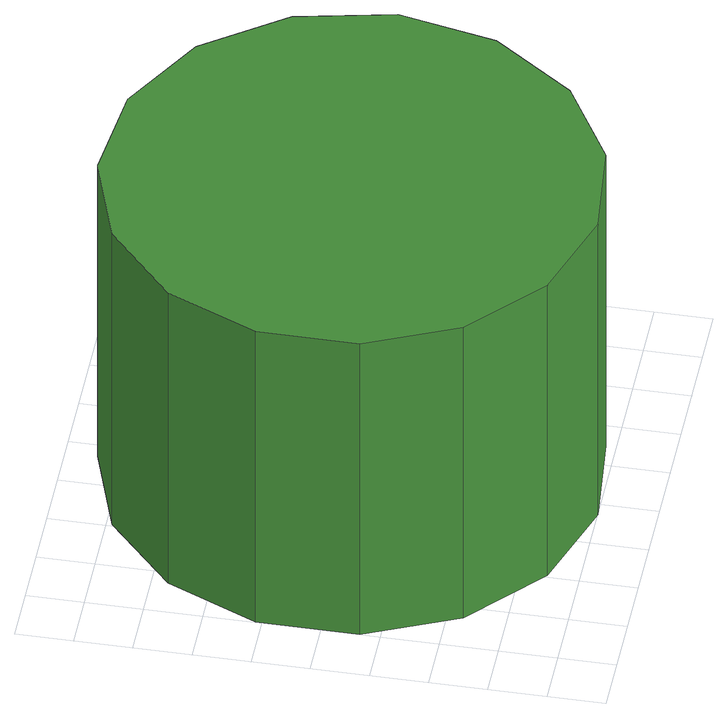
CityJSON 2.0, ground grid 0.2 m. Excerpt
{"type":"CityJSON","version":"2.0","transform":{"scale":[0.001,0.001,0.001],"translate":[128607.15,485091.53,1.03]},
"CityObjects":{
"tree1":{"type":"SolitaryVegetationObject","attributes":{"function":"something"},"geometry":[{"type":"MultiSurface","lod":"1","boundaries":[[[0,1,2,3,4,5,6,7,8,9,10,11,12,13,14]],[[15,16,17,18,19,20,21,22,23,24,25,26,27,28,29]],[[0,29,28,1]],[[1,28,27,2]],[[2,27,26,3]],[[3,26,25,4]],[[4,25,24,5]],[[5,24,23,6]],[[6,23,22,7]],[[7,22,21,8]],[[8,21,20,9]],[[9,20,19,10]],[[10,19,18,11]],[[11,18,17,12]],[[12,17,16,13]],[[13,16,15,14]],[[14,15,29,0]]]}]}
},
"vertices":[
[1688,846,1279],[1614,1192,1279],[1406,1479,1279],[1100,1655,1279],[748,1692,1279],[412,1583,1279],[149,1346,1279],[5,1023,1279],[5,670,1279],[149,346,1279],[412,110,1279],[748,0,1279],[1100,37,1279],[1406,214,1279],[1614,500,1279],[1614,500,9],[1406,214,9],[1100,37,9],[748,0,9],[412,110,9],[149,346,9],[5,670,9],[5,1023,9],[149,1346,9],[412,1583,9],[748,1692,9],[1100,1655,9],[1406,1479,9],[1614,1192,9],[1688,846,9]
]}
